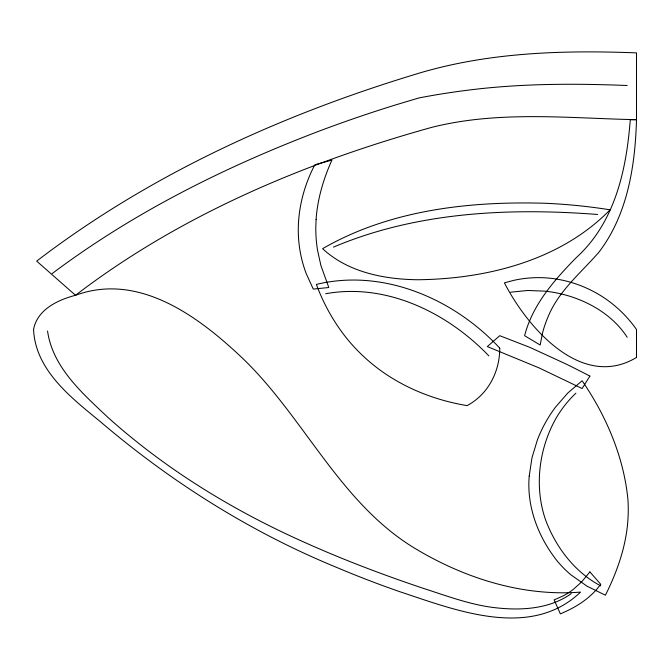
<?xml version="1.0" encoding="UTF-8"?>
<svg xmlns="http://www.w3.org/2000/svg" width="670" height="670" viewBox="0 0 670 670"><rect width="100%" height="100%" fill="white"/><g stroke="black" fill="none" stroke-linecap="round" stroke-linejoin="round"><path stroke-width="1" d="M52.201 273.536C133.933 212.172 226.284 166.219 321.65 130.181A1339.749 1339.749 0 0 1 394.697 105.198L418.943 97.937A737.963 737.963 0 0 1 466.923 90.308C520.046 83.448 573.738 83.365 627.179 85.509M571.234 593.654C549.76 608.921 521.888 610.638 496.495 607.857C471.462 605.228 447.794 596.241 424.01 588.578C382.763 574.76 342.052 559.299 302.396 541.402C231.879 509.761 165.197 468.925 107.636 417.134C82.41 393.307 52.67 367.353 47.545 331.039M333.476 247.121C416.363 211.98 508.932 207.616 597.648 214.484M325.704 293.736C386.464 282.698 447.485 312.756 488.874 355.896M510.624 292.187L527.684 290.487L544.794 291.14A130.725 130.725 0 0 1 569.718 296.241C592.498 303.368 614.047 316.935 627.179 337.253M600.756 585.89C574.751 572.197 555.974 547.423 545.707 520.255C533.839 486.52 538.973 447.317 557.005 416.623A112.727 112.727 0 0 1 575.89 393.19M33.559 329.481C35.393 370.007 70.811 397.444 99.755 421.162C170.691 481.73 250.329 532.005 336.75 567.457A1032.688 1032.688 0 0 0 399.412 591.568C455.332 610.052 530.179 640.16 580.555 592.104C521.536 596.727 462.677 577.624 412.728 547.038C339.322 501.394 304.13 417.753 243.344 359.003C199.627 317.354 139.293 271.819 75.517 295.294C57.838 299.842 37.193 309.607 33.559 329.481M499.753 348.132C499.812 365.585 493.262 383.215 480.742 395.551A59.521 59.521 0 0 1 467.116 405.626C432.828 399.906 399.563 386.322 372.52 364.254A178.354 178.354 0 0 1 346.65 338.258C333.694 322.111 323.551 303.812 316.382 284.415C383.449 268.142 454.109 299.029 499.753 348.132M529.225 476.043C526.536 506.52 538.194 536.821 556.854 560.547A108.171 108.171 0 0 0 570.974 574.885L587.18 586.275L605.42 595.211C616.266 573.512 624.725 550.296 627.371 526.059A152.685 152.685 0 0 0 627.924 499.426C623.736 456.798 606.224 415.919 582.113 380.761L567.867 392.938L555.547 407.084A134.754 134.754 0 0 0 537.432 439.813L531.997 457.669L529.225 476.043M636.5 119.695C635.202 165.607 627.698 214.207 599.256 251.761C581.334 272.648 558.721 290.596 548.068 316.826A106.379 106.379 0 0 0 542.482 333.199L540.154 345.017L524.61 335.695C532.482 304.909 554.182 280.177 575.899 258A137.208 137.208 0 0 0 593.21 239.022C618.812 204.827 627.045 161.37 630.286 119.695L636.5 119.695L636.5 52.871C561.988 50.016 486.01 52.294 414.278 74.63C279.541 115.583 148.891 175.23 36.666 261.107L75.517 295.294C180.515 214.844 304.624 162.76 431.371 127.459C498.53 110.399 568.168 118.255 636.5 119.695M316.098 219.383L315.796 227.306A135.131 135.131 0 0 0 317.58 250.454L320.888 265.462L328.811 287.522L313.275 289.08L306.265 273.728A123.238 123.238 0 0 1 298.879 242.23C296.241 215.539 302.497 188.438 314.825 164.761L331.918 160.096C323.493 178.823 317.513 198.823 316.098 219.383M589.885 376.096L582.113 388.533L539.04 367.88L487.316 346.574L499.753 335.695L529.903 347.387L565.304 363.668A971.391 971.391 0 0 1 589.876 376.104M589.885 571.904L581.594 581.954L573.269 589.424A70.141 70.141 0 0 1 563.118 595.915L554.14 599.876L560.355 613.862C571.443 609.239 582.13 603.302 591.015 595.128A78.181 78.181 0 0 0 597.112 588.855L600.756 584.332L589.885 571.904M610.085 209.827C560.447 260.605 486.47 279.063 417.385 279.75C383.935 279.298 347.814 272.188 322.597 248.671C389.546 209.978 469.402 200.983 545.464 203.286A562.222 562.222 0 0 1 610.085 209.827M636.5 357.453C581.409 390.66 527.173 327.128 504.409 282.857L513.764 280.361A114.093 114.093 0 0 1 551.134 278.335C569.5 280.437 587.272 286.928 602.799 296.944A123.699 123.699 0 0 1 636.492 329.489L636.5 357.453"/></g></svg>
